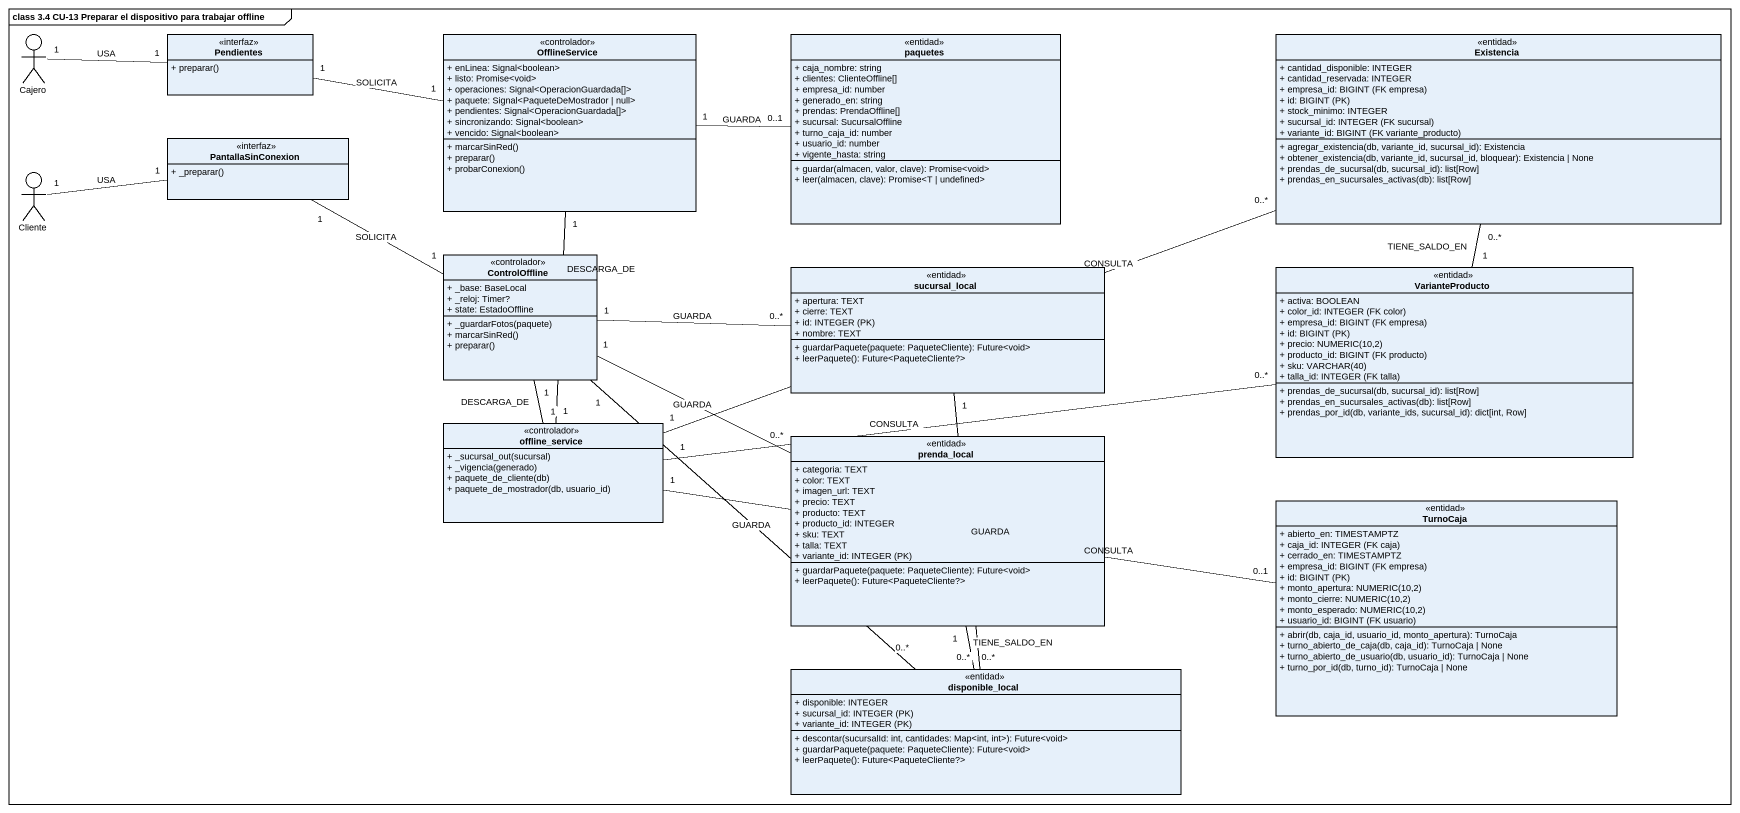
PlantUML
@startuml
mainframe class 3.4 CU-13 Preparar el dispositivo para trabajar offline
allowmixing
hide circle
hide empty members
skinparam classAttributeIconSize 0
actor Cajero
class Pendientes <<interfaz>> {
  + preparar()
}
class OfflineService <<controlador>> {
  + enLinea: Signal<boolean>
  + listo: Promise<void>
  + operaciones: Signal<OperacionGuardada[]>
  + paquete: Signal<PaqueteDeMostrador | null>
  + pendientes: Signal<OperacionGuardada[]>
  + sincronizando: Signal<boolean>
  + vencido: Signal<boolean>
  + marcarSinRed()
  + preparar()
  + probarConexion()
}
class paquetes <<entidad>> {
  + caja_nombre: string
  + clientes: ClienteOffline[]
  + empresa_id: number
  + generado_en: string
  + prendas: PrendaOffline[]
  + sucursal: SucursalOffline
  + turno_caja_id: number
  + usuario_id: number
  + vigente_hasta: string
  + guardar(almacen, valor, clave): Promise<void>
  + leer(almacen, clave): Promise<T | undefined>
}
class Existencia <<entidad>> {
  + cantidad_disponible: INTEGER
  + cantidad_reservada: INTEGER
  {field} + empresa_id: BIGINT (FK empresa)
  {field} + id: BIGINT (PK)
  + stock_minimo: INTEGER
  {field} + sucursal_id: INTEGER (FK sucursal)
  {field} + variante_id: BIGINT (FK variante_producto)
  + agregar_existencia(db, variante_id, sucursal_id): Existencia
  + obtener_existencia(db, variante_id, sucursal_id, bloquear): Existencia | None
  + prendas_de_sucursal(db, sucursal_id): list[Row]
  + prendas_en_sucursales_activas(db): list[Row]
}
actor Cliente
class PantallaSinConexion <<interfaz>> {
  + _preparar()
}
class ControlOffline <<controlador>> {
  + _base: BaseLocal
  + _reloj: Timer?
  + state: EstadoOffline
  + _guardarFotos(paquete)
  + marcarSinRed()
  + preparar()
}
class sucursal_local <<entidad>> {
  + apertura: TEXT
  + cierre: TEXT
  {field} + id: INTEGER (PK)
  + nombre: TEXT
  + guardarPaquete(paquete: PaqueteCliente): Future<void>
  + leerPaquete(): Future<PaqueteCliente?>
}
class VarianteProducto <<entidad>> {
  + activa: BOOLEAN
  {field} + color_id: INTEGER (FK color)
  {field} + empresa_id: BIGINT (FK empresa)
  {field} + id: BIGINT (PK)
  {field} + precio: NUMERIC(10,2)
  {field} + producto_id: BIGINT (FK producto)
  {field} + sku: VARCHAR(40)
  {field} + talla_id: INTEGER (FK talla)
  + prendas_de_sucursal(db, sucursal_id): list[Row]
  + prendas_en_sucursales_activas(db): list[Row]
  + prendas_por_id(db, variante_ids, sucursal_id): dict[int, Row]
}
class offline_service <<controlador>> {
  + _sucursal_out(sucursal)
  + _vigencia(generado)
  + paquete_de_cliente(db)
  + paquete_de_mostrador(db, usuario_id)
}
class prenda_local <<entidad>> {
  + categoria: TEXT
  + color: TEXT
  + imagen_url: TEXT
  + precio: TEXT
  + producto: TEXT
  + producto_id: INTEGER
  + sku: TEXT
  + talla: TEXT
  {field} + variante_id: INTEGER (PK)
  + guardarPaquete(paquete: PaqueteCliente): Future<void>
  + leerPaquete(): Future<PaqueteCliente?>
}
class TurnoCaja <<entidad>> {
  + abierto_en: TIMESTAMPTZ
  {field} + caja_id: INTEGER (FK caja)
  + cerrado_en: TIMESTAMPTZ
  {field} + empresa_id: BIGINT (FK empresa)
  {field} + id: BIGINT (PK)
  {field} + monto_apertura: NUMERIC(10,2)
  {field} + monto_cierre: NUMERIC(10,2)
  {field} + monto_esperado: NUMERIC(10,2)
  {field} + usuario_id: BIGINT (FK usuario)
  + abrir(db, caja_id, usuario_id, monto_apertura): TurnoCaja
  + turno_abierto_de_caja(db, caja_id): TurnoCaja | None
  + turno_abierto_de_usuario(db, usuario_id): TurnoCaja | None
  + turno_por_id(db, turno_id): TurnoCaja | None
}
class disponible_local <<entidad>> {
  + disponible: INTEGER
  {field} + sucursal_id: INTEGER (PK)
  {field} + variante_id: INTEGER (PK)
  + descontar(sucursalId: int, cantidades: Map<int, int>): Future<void>
  + guardarPaquete(paquete: PaqueteCliente): Future<void>
  + leerPaquete(): Future<PaqueteCliente?>
}
Cajero "1" -right- "1" Pendientes : USA
Pendientes "1" -right- "1" OfflineService : SOLICITA
OfflineService "1" -right- "0..1" paquetes : GUARDA
OfflineService "1" -- "1" offline_service : DESCARGA_DE
Cliente "1" -right- "1" PantallaSinConexion : USA
PantallaSinConexion "1" -right- "1" ControlOffline : SOLICITA
ControlOffline "1" -right- "0..*" sucursal_local : GUARDA
ControlOffline "1" -- "1" offline_service : DESCARGA_DE
ControlOffline "1" -right- "0..*" prenda_local : GUARDA
ControlOffline "1" -- "0..*" disponible_local : GUARDA
sucursal_local "1" -- "0..*" disponible_local : GUARDA
VarianteProducto "1" -up- "0..*" Existencia : TIENE_SALDO_EN
offline_service "1" -right- "0..*" Existencia : CONSULTA
offline_service "1" -right- "0..*" VarianteProducto : CONSULTA
offline_service "1" -right- "0..1" TurnoCaja : CONSULTA
prenda_local "1" -- "0..*" disponible_local : TIENE_SALDO_EN
@enduml
